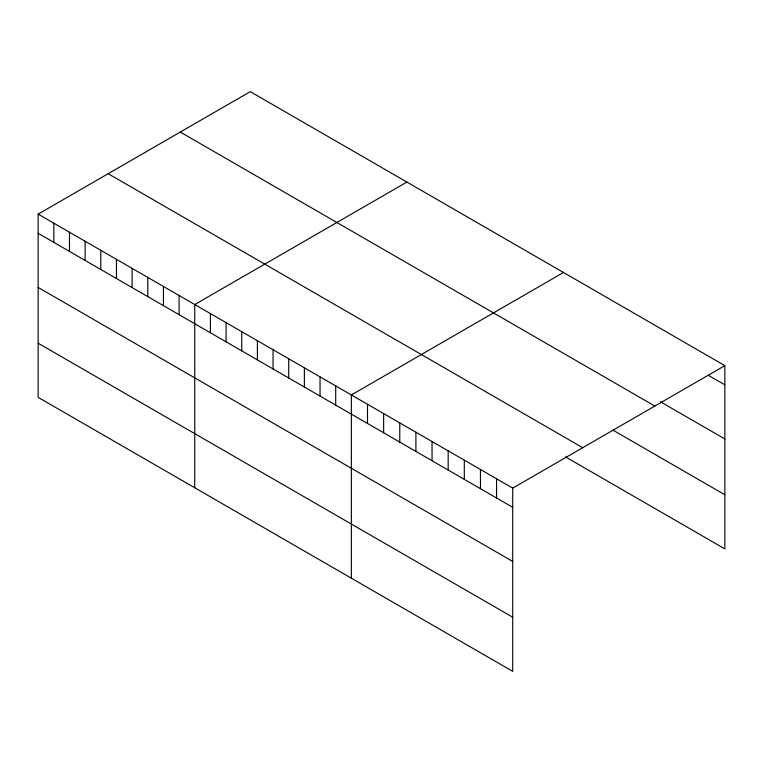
<?xml version="1.0" encoding="UTF-8"?>
<svg xmlns="http://www.w3.org/2000/svg" width="763" height="763" viewBox="0 0 763 763"><rect width="100%" height="100%" fill="white"/><g stroke="black" fill="none" stroke-linecap="round" stroke-linejoin="round"><path stroke-width="1.14" d="M38.15 214.126L512.717 488.11L512.717 671.354L38.15 397.361L38.15 214.126L250.283 91.646L724.85 365.639L724.85 548.874L565.517 456.884M406.889 182.071L194.756 304.542L194.756 487.776M563.495 272.486L351.361 394.957L351.361 578.192M512.717 488.11L724.85 365.639M708.713 375.52L724.85 384.838M660.31 401.71L724.85 438.973M180.278 132.066L654.845 406.059M612.908 430.113L724.85 494.748M108.155 173.706L582.722 447.7M38.15 233.316L512.717 507.309M38.15 287.451L512.717 561.444M38.15 343.226L512.717 617.219M496.579 478.792L496.579 497.991M480.452 469.483L480.452 488.673M464.314 460.165L464.314 479.364M448.177 450.847L448.177 470.046M432.039 441.539L432.039 460.728M415.911 432.22L415.911 451.41M399.774 422.902L399.774 442.101M383.636 413.584L383.636 432.783M367.499 404.276L367.499 423.465M335.701 385.916L335.701 405.105M320.04 376.874L320.04 396.064M304.38 367.833L304.38 387.022M288.719 358.791L288.719 377.981M273.059 349.75L273.059 368.939M257.398 340.708L257.398 359.898M241.737 331.667L241.737 350.856M226.077 322.625L226.077 341.814M210.416 313.583L210.416 332.773M179.095 295.5L179.095 314.69M163.435 286.459L163.435 305.648M147.774 277.417L147.774 296.607M132.113 268.376L132.113 287.565M116.453 259.334L116.453 278.524M100.792 250.293L100.792 269.482M85.132 241.251L85.132 260.441M69.471 232.21L69.471 251.399M53.811 223.168L53.811 242.357"/></g></svg>
